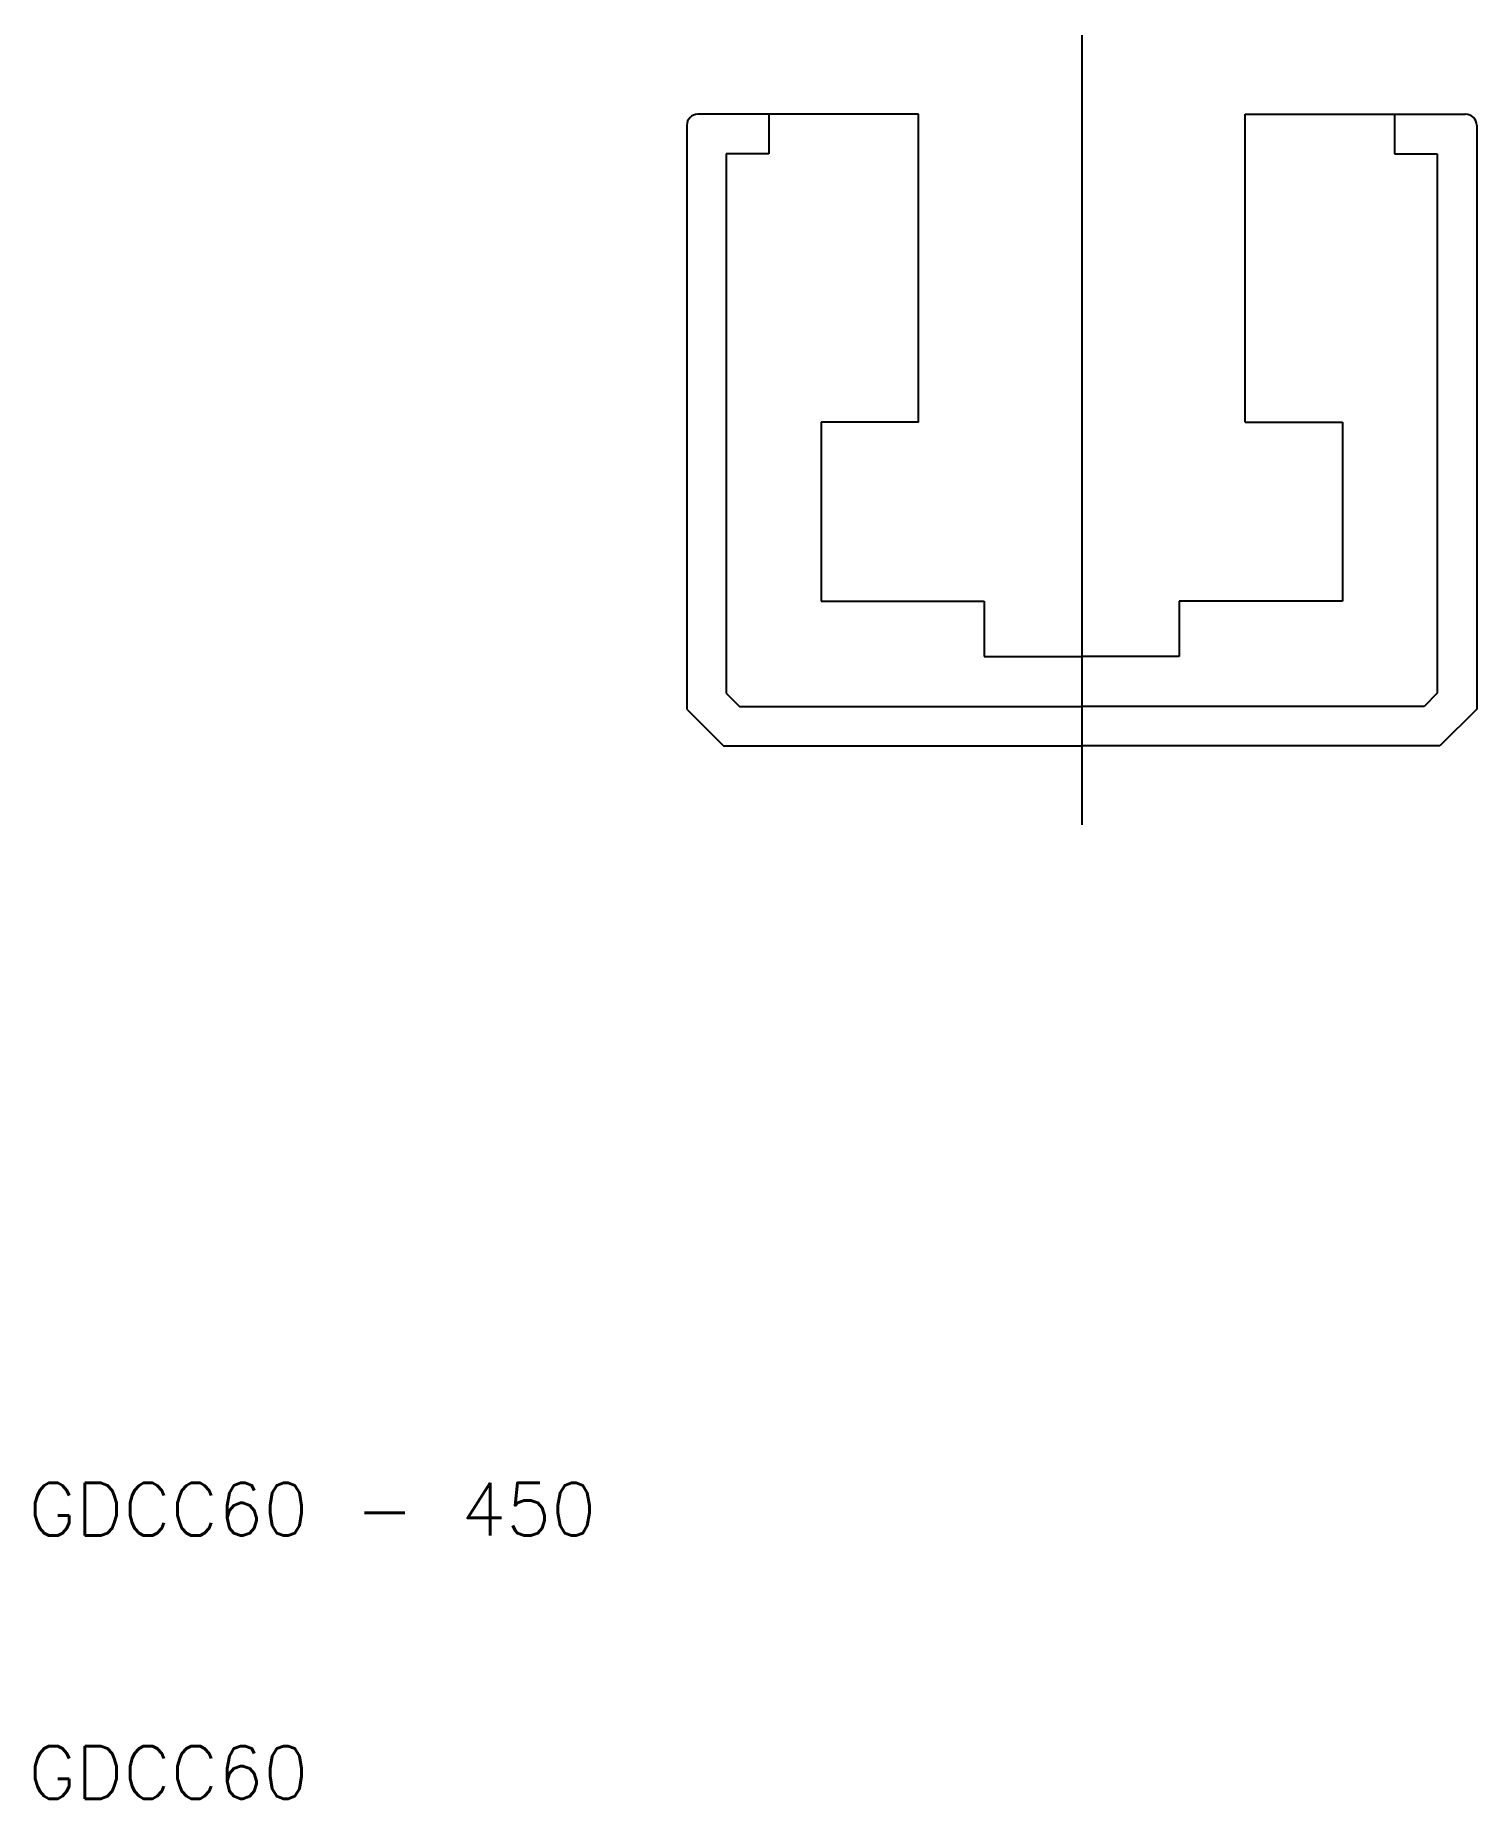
# Model space of a CAD drawing. Extents: x 10.3 to 65, y 10 to 77.
import ezdxf

# ---------------------------------------------------------------- set-up
doc = ezdxf.new("R2010")
doc.units = 0
doc.linetypes.add('CENTER', pattern=[50.8, 31.75, -6.35, 6.35, -6.35])
doc.layers.get('0').update_dxf_attribs({"linetype": 'CONTINUOUS'})
doc.layers.add('CENTER', color=1, linetype='CENTER')
doc.styles.get("Standard").update_dxf_attribs({"font": 'txt.shx'})

msp = doc.modelspace()

# ---------------------------------------------------------------- linework, layer by layer
at = {"color": 7, "linetype": 'CONTINUOUS'}
for p, q in [((43.8, 74), (35.42, 74)), ((38.12, 74), (38.12, 72.5)), ((43.8, 62.3), (43.8, 74)), ((56.2, 74), (64.58, 74)), ((56.2, 62.3), (56.2, 74)), ((61.88, 74), (61.88, 72.5)), ((35, 73.58), (35, 51.4)), ((65, 73.58), (65, 51.4)), ((38.12, 72.5), (36.5, 72.5)), ((36.5, 72.5), (36.5, 52)), ((61.88, 72.5), (63.5, 72.5)), ((63.5, 72.5), (63.5, 52)), ((43.8, 62.3), (40.1, 62.3)), ((40.1, 62.3), (40.1, 55.5)), ((56.2, 62.3), (59.9, 62.3)), ((59.9, 62.3), (59.9, 55.5)), ((40.1, 55.5), (46.3, 55.5)), ((46.3, 55.5), (46.3, 53.4)), ((59.9, 55.5), (53.7, 55.5)), ((53.7, 55.5), (53.7, 53.4)), ((46.3, 53.4), (50, 53.4)), ((53.7, 53.4), (50, 53.4)), ((36.5, 52), (37, 51.5)), ((63.5, 52), (63, 51.5)), ((35, 51.4), (36.4, 50)), ((37, 51.5), (50, 51.5)), ((63, 51.5), (50, 51.5)), ((65, 51.4), (63.6, 50)), ((36.4, 50), (50, 50)), ((63.6, 50), (50, 50))]:
    msp.add_line(p, q, dxfattribs=at)
for centre, start, end in [((35.42, 73.58), 90, 180), ((64.58, 73.58), 0, 90)]:
    msp.add_arc(centre, 0.42, start, end, dxfattribs=at)
at = {"layer": 'CENTER', "color": 1, "linetype": 'CENTER'}
msp.add_line((50, 77), (50, 47), dxfattribs=at)

# ---------------------------------------------------------------- texts
at = {"color": 7, "linetype": 'CONTINUOUS'}
for s, p in [('GDCC60 - 450', (10, 20)), ('GDCC60', (10, 10))]:
    msp.add_text(s, height=2, dxfattribs=at).set_placement(p)

doc.saveas('drawing.dxf')
